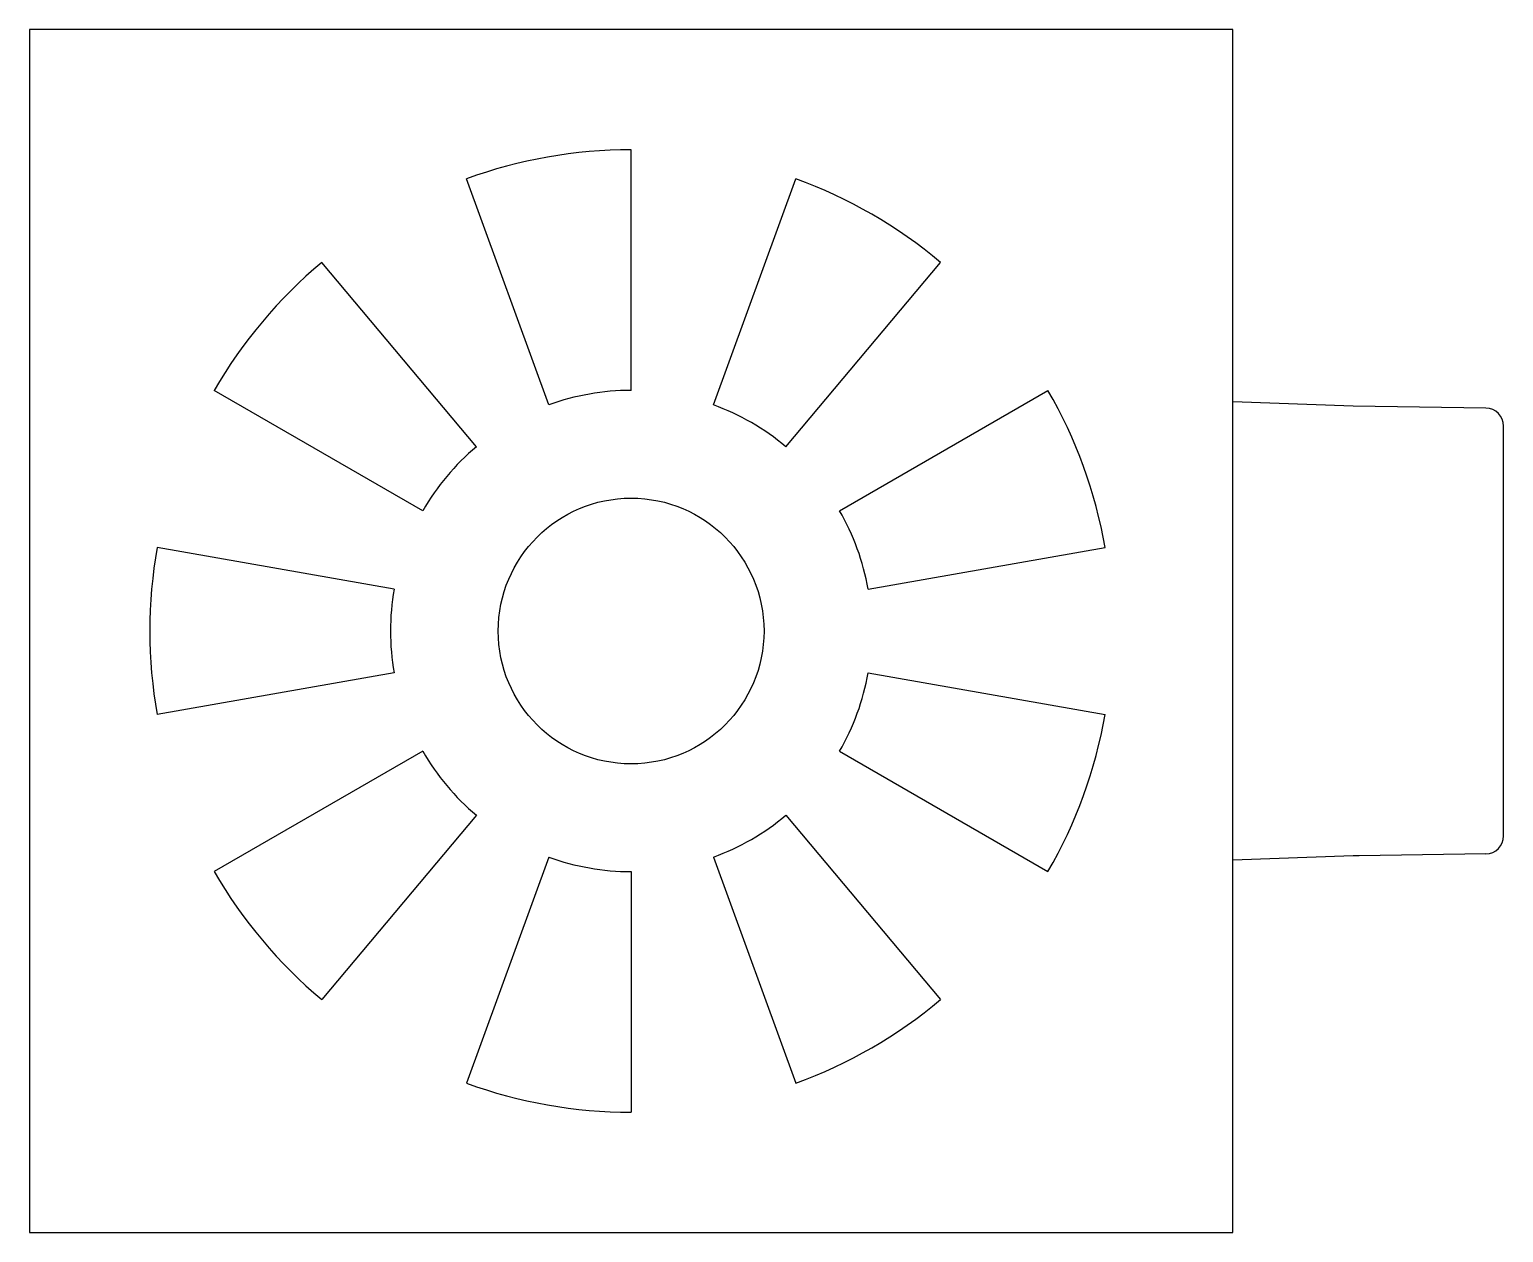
# Model space of a CAD drawing. Header units: millimetres. Extents: x -10151.734 to -10151.611, y -367.73 to -367.63.
import ezdxf

# ---------------------------------------------------------------- set-up
doc = ezdxf.new("R2010")
doc.units = ezdxf.units.MM
doc.layers.add('Tub_esgoto_caixas', color=2, linetype='Continuous')

msp = doc.modelspace()

# ---------------------------------------------------------------- linework, layer by layer
at = {"layer": 'Tub_esgoto_caixas', "color": 1}
for p, q in [((-10151.68380805587, -367.660424787538), (-10151.68380805587, -367.6404247875384)), ((-10151.69064845873, -367.6616309351221), (-10151.6974888616, -367.642837082707)), ((-10151.676967653, -367.6616309351221), (-10151.67012725013, -367.642837082707)), ((-10151.69666380806, -367.6651038986758), (-10151.70951956025, -367.6497830098137)), ((-10151.67095230367, -367.6651038986758), (-10151.65809655148, -367.6497830098137)), ((-10151.70112856394, -367.6704247875382), (-10151.71844907202, -367.6604247875389)), ((-10151.66648754779, -367.6704247875371), (-10151.64916703972, -367.6604247875371)), ((-10151.70350421093, -367.6769518239848), (-10151.72320036599, -367.6734788604322)), ((-10151.66411190081, -367.676951823984), (-10151.64441574575, -367.6734788604304)), ((-10151.70350421093, -367.6838977510902), (-10151.72320036599, -367.6873707146428)), ((-10151.66411190081, -367.6838977510902), (-10151.64441574575, -367.6873707146428)), ((-10151.70112856394, -367.6904247875381), (-10151.71844907202, -367.7004247875379)), ((-10151.66648754779, -367.6904247875368), (-10151.64916703972, -367.7004247875361)), ((-10151.69666380806, -367.6957456764001), (-10151.70951956025, -367.7110665652613)), ((-10151.67095230367, -367.6957456763997), (-10151.65809655148, -367.7110665652613)), ((-10151.69064845873, -367.6992186399528), (-10151.6974888616, -367.718012492368)), ((-10151.676967653, -367.6992186399528), (-10151.67012725013, -367.7180124923675)), ((-10151.68380805587, -367.700424787537), (-10151.68380805587, -367.7204247875366))]:
    msp.add_line(p, q, dxfattribs=at)
at = {"layer": 'Tub_esgoto_caixas', "linetype": 'Continuous'}
for p, q in [((-10151.62380805587, -367.6617247865337), (-10151.63380805587, -367.6613755765337)), ((-10151.61278405887, -367.6619011765338), (-10151.62380805587, -367.6617247865337)), ((-10151.61130805586, -367.6969247865409), (-10151.61130805586, -367.6634009765341)), ((-10151.61130805586, -367.697448596541), (-10151.61130805586, -367.6969247865409)), ((-10151.62380805587, -367.6991247865413), (-10151.63380805587, -367.6994739965414)), ((-10151.62329605787, -367.6991165965413), (-10151.62380805587, -367.6991247865413)), ((-10151.61278405887, -367.6989484065413), (-10151.62329605787, -367.6991165965413))]:
    msp.add_line(p, q, dxfattribs=at)
at = {"layer": 'Tub_esgoto_caixas'}
msp.add_lwpolyline([(-10151.73380805587, -367.7304247875376), (-10151.63380805587, -367.7304247875376), (-10151.63380805587, -367.6304247875375), (-10151.73380805587, -367.6304247875375)], close=True, dxfattribs=at)
at = {"layer": 'Tub_esgoto_caixas', "color": 1}
msp.add_circle((-10151.68380805587, -367.6804247875375), 0.01104361640888402, dxfattribs=at)
for radius, start, end in [(0.03999999999905413, 90, 109.9999999994076), (0.03999999999905413, 49.99999999855002, 70.00000000059245), (0.03999999999905413, 130.00000000145, 150.0000000013735), (0.01999999999952706, 90, 109.9999999993797), (0.03999999999905413, 10.0000000006102, 30.00000000246773), (0.01999999999952706, 50.00000000143569, 70.00000000062029), (0.01999999999952706, 129.9999999985643, 150.000000001444), (0.01999999999952706, 10.00000000122301, 30.00000000038933), (0.03999999999905413, 170.0000000017953, 189.9999999984452), (0.01999999999952706, 170.0000000008618, 189.9999999996193), (0.01999999999952706, 330.000000001444, 350.0000000008618), (0.03999999999905413, 330.0000000013735, 350.0000000017954), (0.01999999999952706, 209.9999999999662, 230.000000000703), (0.01999999999952706, 290.0000000048334, 309.999999998983), (0.01999999999952706, 250.0000000006203, 270), (0.03999999999905413, 210.0000000020447, 229.9999999987071), (0.03999999999905413, 290.0000000021344, 309.999999998983), (0.03999999999905413, 250.0000000005924, 270)]:
    msp.add_arc((-10151.68380805587, -367.6804247875375), radius, start, end, dxfattribs=at)
at = {"layer": 'Tub_esgoto_caixas', "linetype": 'Continuous'}
for centre, radius, start, end in [((-10151.61280805174, -367.6634009805063), 0.001499995871291372, 0.0001517286409367632, 89.08349827302598), ((-10151.61280805682, -367.6974485975688), 0.001500000951926355, 270.9166927874214, 3.925852786948575e-05)]:
    msp.add_arc(centre, radius, start, end, dxfattribs=at)

doc.saveas('drawing.dxf')
